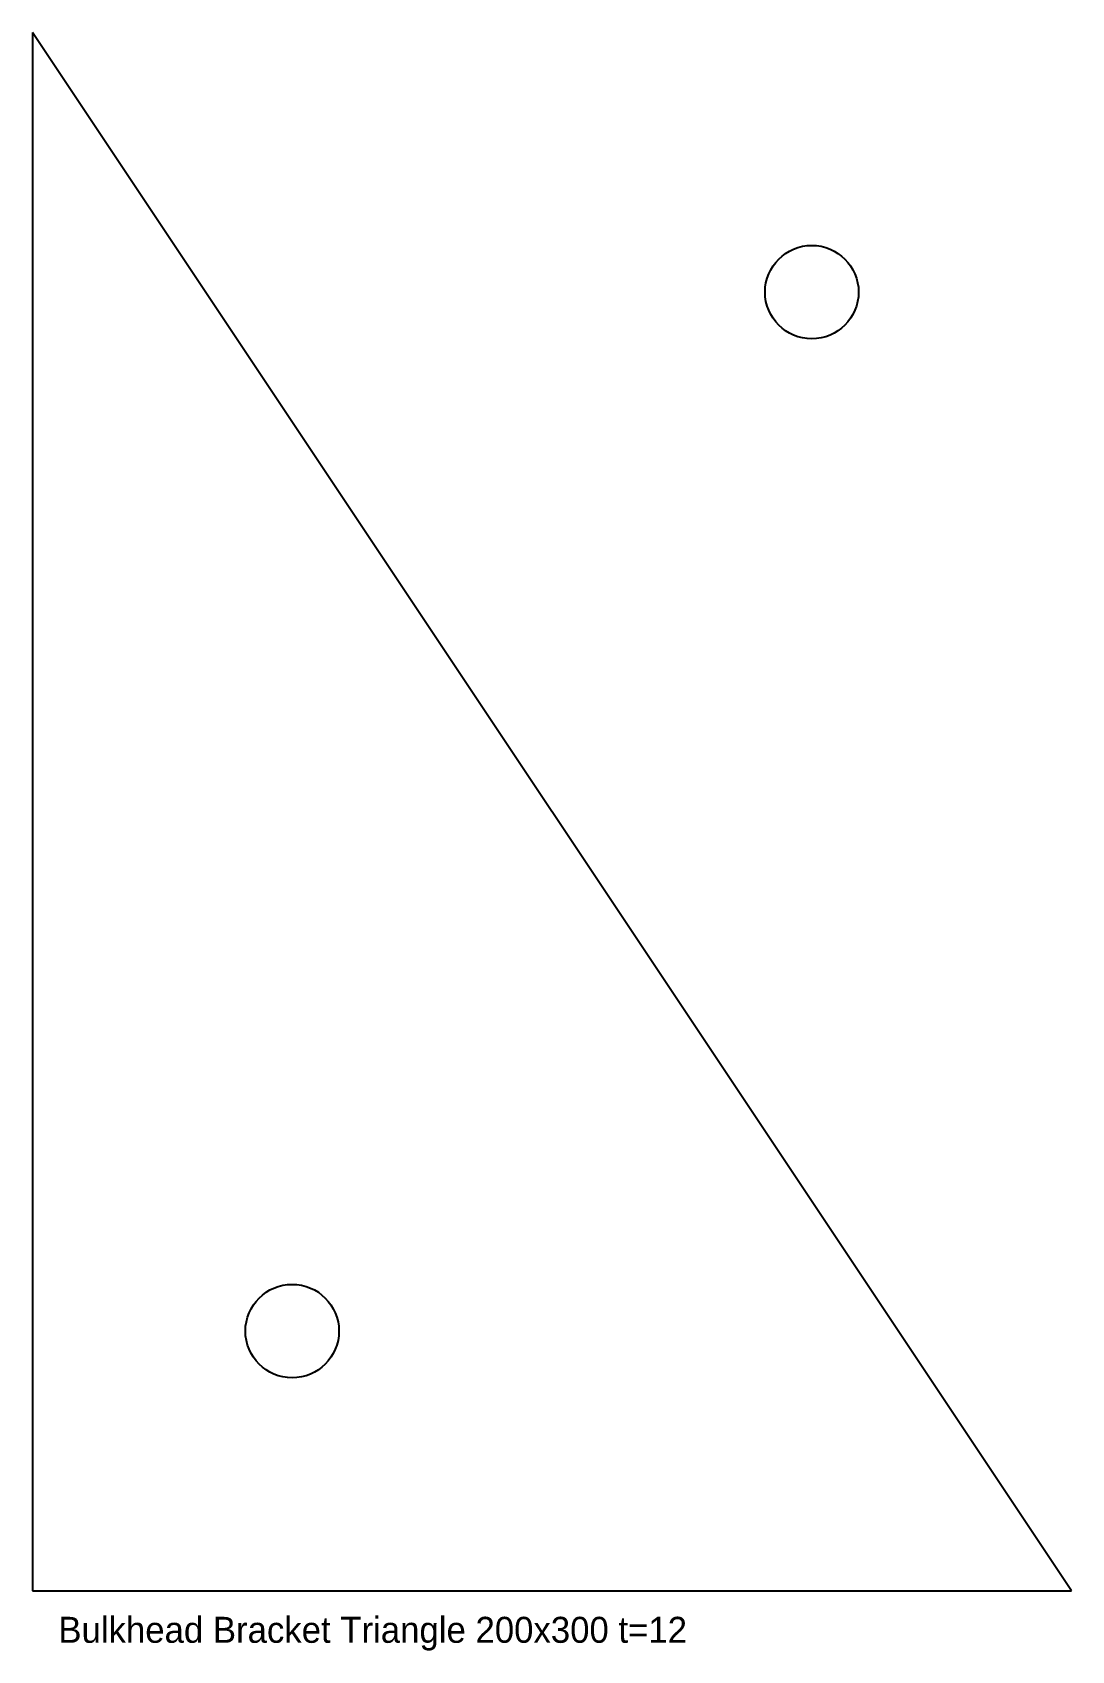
# Model space of a CAD drawing. Extents: x 0 to 200, y -12 to 300.
import ezdxf

# ---------------------------------------------------------------- set-up
doc = ezdxf.new("R2010")
doc.units = 0
for name, color, linetype in [('HOLES', 1, 'CONTINUOUS'), ('NOTES', 2, 'CONTINUOUS'), ('OUTLINE', 7, 'CONTINUOUS')]:
    doc.layers.add(name, color=color, linetype=linetype)

msp = doc.modelspace()

# ---------------------------------------------------------------- linework, layer by layer
at = {"layer": 'HOLES'}
for centre in [(150, 250), (50, 50)]:
    msp.add_circle(centre, 9, dxfattribs=at)
at = {"layer": 'OUTLINE'}
for p, q in [((200, 0), (0, 300)), ((0, 300), (0, 0)), ((0, 0), (200, 0))]:
    msp.add_line(p, q, dxfattribs=at)

# ---------------------------------------------------------------- texts
at = {"layer": 'NOTES'}
msp.add_text('Bulkhead Bracket Triangle 200x300 t=12', height=5, dxfattribs=at).set_placement((5, -10))

doc.saveas('drawing.dxf')
